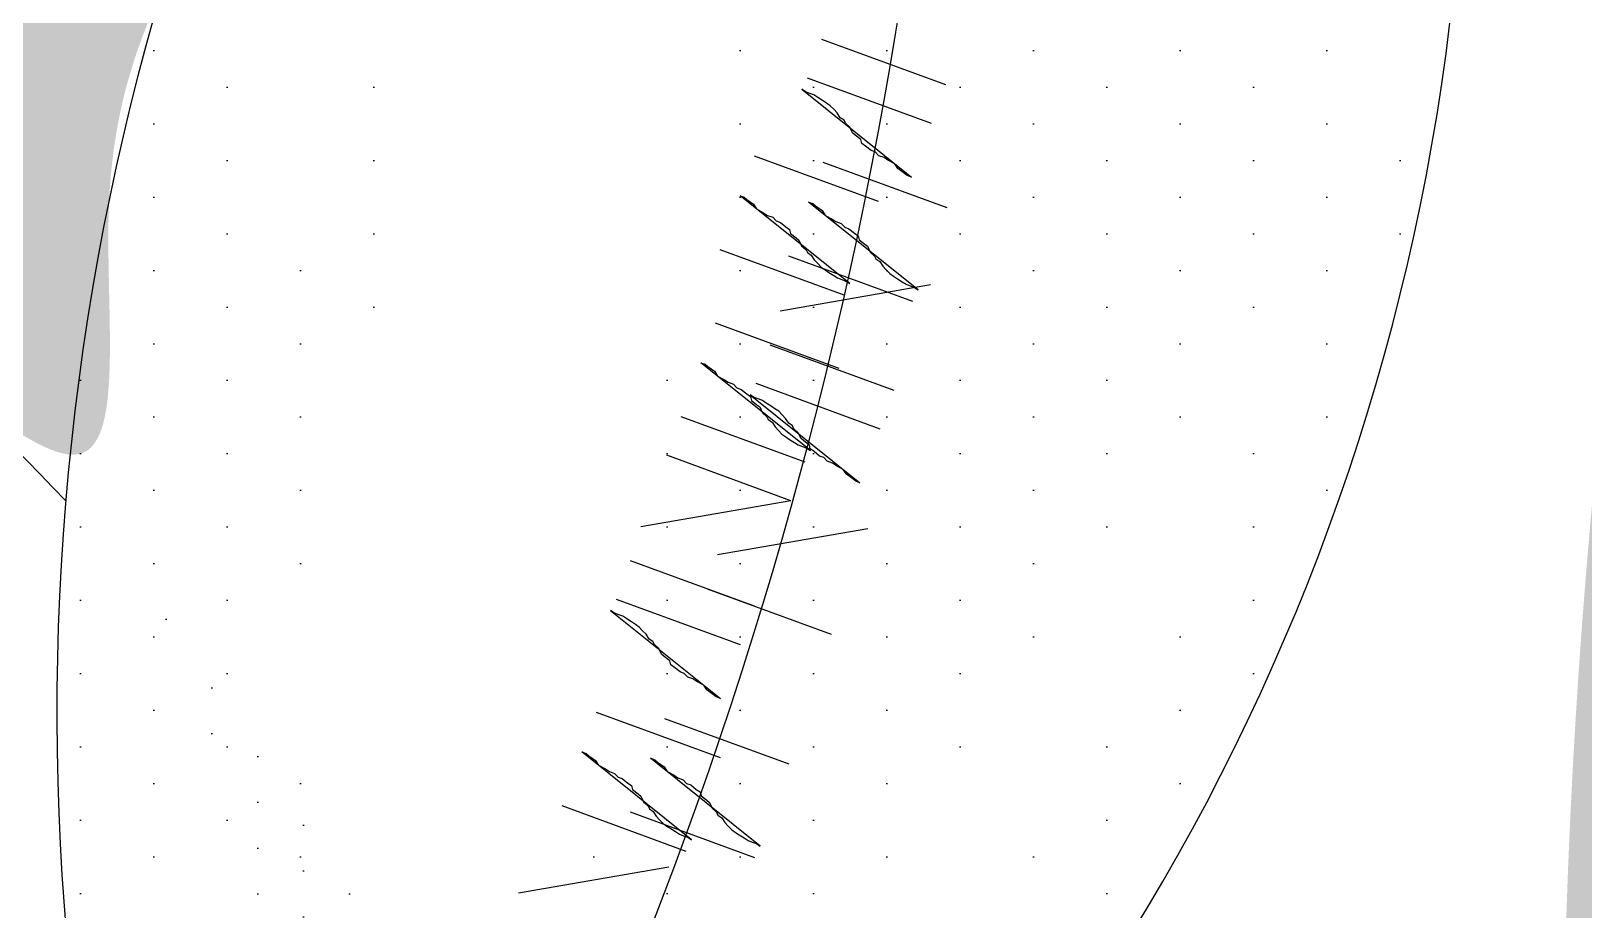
# Model space of a CAD drawing. Extents: x 3694 to 117786, y 20013 to 108631.
# Drawn here: x 83703.7 to 83940.5, y 30421.5 to 30555.5 of the extents above; entities that cross this region are included whole.
import ezdxf

# ---------------------------------------------------------------- set-up
doc = ezdxf.new("R2010")
doc.units = 0
doc.header["$LTSCALE"] = 1000
doc.header["$MEASUREMENT"] = 0
doc.layers.add('家具', color=253, linetype='Continuous')

msp = doc.modelspace()

# ---------------------------------------------------------------- hatches: boundary and pattern name
at = {"layer": '家具'}
h = msp.add_hatch(dxfattribs=at)
h.set_pattern_fill('DOTS', color=8, scale=335.28, angle=-90, style=0)
h.set_pattern_definition([(270, (111256.24, 11180.682), (20.955, -10.4775), [0, -20.955])])
edge = h.paths.add_edge_path()
edge.add_spline(control_points=[(84027.16, 30063.85), (84028.98, 30072.91), (84030.76, 30081.94), (84036.2, 30110.34), (84039.63, 30129.63), (84045.57, 30168.04), (84048.03, 30187.08), (84052.63, 30231.65), (84054.5, 30257.25), (84059.26, 30334.96), (84061.29, 30388.06), (84068.2, 30468.76), (84071.14, 30495.82), (84077.22, 30536.43), (84079.52, 30549.98), (84084.8, 30577.05), (84087.81, 30590.64), (84095.16, 30620.11), (84099.6, 30635.84), (84107.31, 30661.97), (84110.52, 30672.52), (84113.69, 30682.96)], knot_values=[0.007594, 0.007594, 0.007594, 0.007594, 1.009332, 1.009332, 3.166904, 3.166904, 5.324476, 5.324476, 8.146714, 8.146714, 13.786985, 13.786985, 16.607121, 16.607121, 18.017189, 18.017189, 19.427256, 19.427256, 21.1184, 21.1184, 22.28816, 22.28816, 22.28816, 22.28816], degree=3, periodic=0)
edge.add_ellipse((82197.12, 31244.76), major_axis=(1412.24, 1412.24), ratio=1, start_angle=-61.33744, end_angle=-48.55715)
edge.add_ellipse((82197.12, 30996.93), major_axis=(1412.24, -1412.24), ratio=1, start_angle=48.55715, end_angle=61.33744)
edge.add_spline(control_points=[(84113.69, 31558.74), (84110.52, 31569.18), (84107.31, 31579.73), (84099.6, 31605.86), (84095.16, 31621.58), (84087.81, 31651.06), (84084.8, 31664.64), (84079.52, 31691.71), (84077.22, 31705.26), (84071.14, 31745.88), (84068.2, 31772.93), (84063.11, 31832.35), (84061.27, 31864.62), (84059.55, 31896.49)], knot_values=[0.007594, 0.007594, 0.007594, 0.007594, 1.177354, 1.177354, 2.868498, 2.868498, 4.278566, 4.278566, 5.688634, 5.688634, 8.508769, 8.508769, 11.917873, 11.917873, 11.917873, 11.917873], degree=3, periodic=0)
edge.add_ellipse((84053.78, 31918.92), major_axis=(16.38, 16.38), ratio=1, start_angle=225.8035, end_angle=239.4175, ccw=False)
edge.add_ellipse((83918.21, 32282.88), major_axis=(290.11, 290.11), ratio=1, start_angle=234.5429, end_angle=244.3435, ccw=False)
edge.add_ellipse((84698.51, 31759.47), major_axis=(510.62, -510.62), ratio=1, start_angle=215.53018, end_angle=236.27845)
edge.add_ellipse((88465.5, 31287.67), major_axis=(3173.05, -3173.05), ratio=1, start_angle=220.77532, end_angle=231.64202)
edge.add_ellipse((85006.46, 30385.32), major_axis=(756.09, 756.09), ratio=1, start_angle=113.99303, end_angle=139.47779)
edge.add_ellipse((83926.8, 30275.82), major_axis=(20.78, -20.78), ratio=1, start_angle=29.3497, end_angle=107.314, ccw=False)
edge.add_ellipse((83668.52, 30519.22), major_axis=(269.53, -269.53), ratio=1, start_angle=326.0697, end_angle=363.7487, ccw=False)
edge.add_ellipse((83393.06, 30299.27), major_axis=(269.54, 269.54), ratio=1, start_angle=289.4364, end_angle=291.1525, ccw=False)
edge.add_ellipse((83677.76, 28632.01), major_axis=(1063.44, 1063.44), ratio=1, start_angle=35.30529, end_angle=42.74492, ccw=False)
edge.add_ellipse((83881.45, 29903.69), major_axis=(153.1, -153.1), ratio=1, start_angle=92.7042, end_angle=121.7648, ccw=False)
edge = h.paths.add_edge_path()
edge.add_ellipse((83967.44, 29947.42), major_axis=(59.62, 59.62), ratio=1, start_angle=248.1335, end_angle=277.7179)
edge.add_ellipse((83918.65, 29975.41), major_axis=(99.2, 99.2), ratio=1, start_angle=-79.3068, end_angle=-64.3192)
edge.add_ellipse((83793.85, 31486.22), major_axis=(1116.04, -1116.04), ratio=1, start_angle=303.32412, end_angle=324.37805, ccw=False)
edge.add_spline(control_points=[(83474.44, 29940.56), (83474.24, 29938.38), (83473.38, 29928.79), (83472.8, 29918.78), (83471.94, 29909.38)], knot_values=[0, 0, 0, 0, 0.241803, 1.05283, 1.05283, 1.05283, 1.05283], degree=3, periodic=0)
edge.add_ellipse((83434.03, 29912.68), major_axis=(26.91, 26.91), ratio=1, start_angle=238.7768, end_angle=310.2728, ccw=False)
edge.add_ellipse((83764.21, 33919.22), major_axis=(2868.19, -2868.19), ratio=1, start_angle=310.45931, end_angle=318.34045)
edge = h.paths.add_edge_path()
edge.add_ellipse((83967.44, 32294.28), major_axis=(59.62, -59.62), ratio=1, start_angle=82.2821, end_angle=111.8665)
edge.add_ellipse((83764.21, 28322.47), major_axis=(2868.19, 2868.19), ratio=1, start_angle=41.65955, end_angle=49.5441)
edge.add_ellipse((83433.85, 32328.98), major_axis=(26.91, -26.91), ratio=1, start_angle=49.9835, end_angle=121.3236, ccw=False)
edge.add_spline(control_points=[(83471.76, 32332.29), (83472.1, 32328.59), (83472.38, 32325.15), (83472.62, 32321.89)], knot_values=[0, 0, 0, 0, 0.318986, 0.318986, 0.318986, 0.318986], degree=3, periodic=0)
edge.add_ellipse((83902.11, 28776.02), major_axis=(2525.63, -2525.63), ratio=1, start_angle=132.87541, end_angle=141.90623, ccw=False)
edge = h.paths.add_edge_path()
edge.add_ellipse((83753.55, 31858.43), major_axis=(221.16, -221.16), ratio=1, start_angle=219.856, end_angle=290.932)
edge.add_ellipse((83844.27, 31598.98), major_axis=(155.45, -155.45), ratio=1, start_angle=231.8282, end_angle=294.8811)
edge.add_ellipse((83220.82, 31223.88), major_axis=(405.32, 405.32), ratio=1, start_angle=285.52623, end_angle=332.11357, ccw=False)
edge.add_ellipse((83930.83, 30642.74), major_axis=(258.82, 258.82), ratio=1, start_angle=80.1983, end_angle=130.5063)
edge.add_ellipse((83656.39, 30409.28), major_axis=(196.09, -196.09), ratio=1, start_angle=154.0385, end_angle=216.6924)
edge.add_ellipse((83742.32, 29953.05), major_axis=(433.68, 433.68), ratio=1, start_angle=80.98112, end_angle=109.87818)
edge.add_ellipse((98874.49, 31069.66), major_axis=(11109.23, 11109.23), ratio=1, start_angle=138.124167, end_angle=138.714391)
edge.add_spline(control_points=[(83196.67, 30051.87), (83203.7, 30051.43), (83210.85, 30051.33), (83218.35, 30051.61)], knot_values=[2.29351, 2.29351, 2.29351, 2.29351, 2.979733, 2.979733, 2.979733, 2.979733], degree=3, periodic=0)
edge.add_spline(control_points=[(83218.35, 30051.61), (83222.57, 30051.77), (83233.93, 30052.49), (83249.9, 30054.55), (83246.24, 30068.3), (83249.98, 30072.08), (83252.76, 30073.65)], knot_values=[2.979733, 2.979733, 2.979733, 2.979733, 3.365456, 3.990522, 4.278466, 4.605763, 4.605763, 4.605763, 4.605763], degree=3, periodic=0)
edge.add_spline(control_points=[(83252.76, 30073.65), (83255.54, 30075.24), (83259.12, 30076.38), (83262.7, 30077.53)], knot_values=[4.605763, 4.605763, 4.605763, 4.605763, 4.934211, 4.934211, 4.934211, 4.934211], degree=3, periodic=0)
edge.add_ellipse((83677.76, 28632.01), major_axis=(1063.44, 1063.44), ratio=1, start_angle=52.79563, end_angle=61.02051, ccw=False)
edge.add_ellipse((83606.44, 30391.82), major_axis=(212.58, 212.58), ratio=1, start_angle=165.6336, end_angle=198.8131, ccw=False)
edge.add_ellipse((83606.54, 30073.2), major_axis=(217.18, -217.18), ratio=1, start_angle=151.0252, end_angle=192.4103, ccw=False)
edge.add_ellipse((83958.57, 30199.82), major_axis=(331.09, -331.09), ratio=1, start_angle=177.8464, end_angle=203.8963, ccw=False)
edge.add_ellipse((83391.45, 30184.46), major_axis=(308.61, 308.61), ratio=1, start_angle=2.0534, end_angle=10.2604, ccw=False)
edge.add_spline(control_points=[(83688.81, 30503.94), (83697.76, 30496.89), (83720.2, 30479.21), (83710.43, 30542.46), (83733.44, 30577.51), (83760.67, 30637.11), (83728.07, 30702.74), (83747.31, 30784.51), (83763.25, 30871.34), (83822.93, 30907.48), (83831.55, 30963.02), (83864.41, 30951.2), (83865.9, 30968.36), (83866.58, 30977.3)], knot_values=[28.726228, 28.726228, 28.726228, 28.726228, 29.65137, 31.045535, 32.970907, 34.80046, 37.537981, 40.132447, 43.737998, 46.299248, 47.538816, 48.20545, 48.984057, 48.984057, 48.984057, 48.984057], degree=3, periodic=0)
edge.add_ellipse((77579.69, 31139.04), major_axis=(4446.97, 4446.97), ratio=1, start_angle=-46.473696, end_angle=-42.846266)
edge.add_spline(control_points=[(83864.22, 31375.39), (83862.81, 31389.27), (83859.64, 31413.78), (83816.07, 31444.79), (83795.34, 31513.37), (83759.89, 31577.02), (83771.15, 31648.5), (83734.39, 31671.16), (83702.03, 31758.01), (83701.46, 31736.77)], knot_values=[0, 0, 0, 0, 1.426784, 2.507846, 5.446644, 8.794162, 10.36551, 12.195062, 14.476347, 14.476347, 14.476347, 14.476347], degree=3, periodic=0)
edge.add_ellipse((84094.56, 31991.16), major_axis=(331.09, -331.09), ratio=1, start_angle=233.19, end_angle=257.9077, ccw=False)
edge.add_ellipse((83779.73, 32193.24), major_axis=(217.18, -217.18), ratio=1, start_angle=244.676, end_angle=286.061, ccw=False)
edge.add_ellipse((83708.43, 31882.7), major_axis=(212.58, 212.58), ratio=1, start_angle=85.1447, end_angle=91.4527, ccw=False)
edge.add_ellipse((83674.22, 33494.6), major_axis=(983.78, 983.78), ratio=1, start_angle=208.08803, end_angle=218.41184, ccw=False)
edge.add_spline(control_points=[(83269.5, 32163.5), (83263.99, 32165.3), (83258.48, 32167.11), (83255.89, 32170.49)], knot_values=[4.42753, 4.42753, 4.42753, 4.42753, 4.934211, 4.934211, 4.934211, 4.934211], degree=3, periodic=0)
edge.add_ellipse((83748.32, 32290.22), major_axis=(358.34, -358.34), ratio=1, start_angle=238.6648, end_angle=277.8164)
h = msp.add_hatch(dxfattribs=at)
h.set_pattern_fill('DOTS', color=8, scale=178.816, angle=-90, style=0)
h.set_pattern_definition([(90, (99827.037, 40884.778), (11.176, 5.588), [0, -11.176])])
edge = h.paths.add_edge_path(flags=17)
edge.add_ellipse((83919.17, 30580.72), major_axis=(23.26, -23.26), ratio=1, start_angle=197.4294, end_angle=247.2256)
edge.add_ellipse((83812.21, 30531.91), major_axis=(59.9, 59.9), ratio=1, start_angle=-19.5752, end_angle=24.1656)
edge.add_ellipse((83854.28, 30566.04), major_axis=(32.95, 32.95), ratio=1, start_angle=-5.0784, end_angle=59.8411, ccw=False)
edge = h.paths.add_edge_path(flags=17)
edge.add_ellipse((83163.76, 30665.54), major_axis=(481.37, -481.37), ratio=1, start_angle=400.41227, end_angle=401.14693, ccw=False)
edge.add_ellipse((83788.66, 30599.71), major_axis=(38.8, -38.8), ratio=1, start_angle=56.9663, end_angle=128.4606)
edge.add_ellipse((83796.78, 30675.54), major_axis=(15.13, -15.13), ratio=1, start_angle=310.0022, end_angle=447.0102)
edge.add_ellipse((83752.22, 30622.11), major_axis=(64.2, -64.2), ratio=1, start_angle=43.5349, end_angle=93.2565, ccw=False)
edge = h.paths.add_edge_path()
edge.add_ellipse((83580.18, 30597.61), major_axis=(242.04, 242.04), ratio=1, start_angle=258.5394, end_angle=308.1498, ccw=False)
edge.add_spline(control_points=[(83769.3, 30312.31), (83761.36, 30305.73), (83751.26, 30297.35), (83742.67, 30302.98), (83740.94, 30304.57)], knot_values=[0, 0, 0, 0, 1.422385, 1.810205, 1.810205, 1.810205, 1.810205], degree=3, periodic=0)
edge.add_ellipse((83163.76, 30665.54), major_axis=(481.37, -481.37), ratio=1, start_angle=12.97851, end_angle=17.57137)
edge.add_ellipse((83606.79, 30611.59), major_axis=(216.1, -216.1), ratio=1, start_angle=346.8345, end_angle=397.9332)
edge.add_ellipse((83452.83, 30676.44), major_axis=(331.35, -331.35), ratio=1, start_angle=32.371, end_angle=75.2566)
edge.add_ellipse((82863.18, 30817.28), major_axis=(706.38, 706.38), ratio=1, start_angle=-39.52687, end_angle=-36.92238)
edge.add_spline(control_points=[(83852.23, 30957.64), (83855.95, 30957.81), (83867.23, 30955.65), (83870.12, 30943.96), (83872.07, 30936.06)], knot_values=[0, 0, 0, 0, 0.581976, 1.791185, 1.791185, 1.791185, 1.791185], degree=3, periodic=0)
edge.add_ellipse((83422.23, 30686.51), major_axis=(363.75, -363.75), ratio=1, start_angle=390.3936, end_angle=434.0198, ccw=False)
edge = h.paths.add_edge_path()
edge.add_spline(control_points=[(83828.28, 30937.99), (83832.16, 30944.99), (83837.55, 30954.73), (83849.05, 30957.5), (83852.23, 30957.64)], knot_values=[1.791185, 1.791185, 1.791185, 1.791185, 3.069002, 3.567392, 3.567392, 3.567392, 3.567392], degree=3, periodic=0)
edge.add_ellipse((82863.18, 30817.28), major_axis=(706.38, 706.38), ratio=1, start_angle=320.47313, end_angle=323.07762, ccw=False)
edge.add_ellipse((84163.13, 30658.3), major_axis=(281.07, 281.07), ratio=1, start_angle=95.2336, end_angle=138.9318)
edge.add_ellipse((84169.13, 30493.55), major_axis=(300.8, -300.8), ratio=1, start_angle=206.1422, end_angle=244.4433)
edge.add_ellipse((83163.76, 30665.54), major_axis=(481.37, -481.37), ratio=1, start_angle=372.97851, end_angle=377.57137, ccw=False)
edge.add_spline(control_points=[(83740.94, 30304.57), (83738.33, 30306.98), (83731.2, 30317), (83728.08, 30326.83), (83725.98, 30333.42)], knot_values=[1.810205, 1.810205, 1.810205, 1.810205, 2.398758, 3.598447, 3.598447, 3.598447, 3.598447], degree=3, periodic=0)
edge.add_ellipse((84096.28, 30451.43), major_axis=(274.82, 274.82), ratio=1, start_angle=107.8515, end_angle=152.6753, ccw=False)
edge.add_ellipse((84040.73, 30720.11), major_axis=(215.18, 215.18), ratio=1, start_angle=89.2777, end_angle=152.4675, ccw=False)
h = msp.add_hatch(dxfattribs=at)
h.set_pattern_fill('DOTS', color=8, scale=111.76, angle=-90, style=0)
h.set_pattern_definition([(270, (60499.1715, 120994.9705), (6.985, -3.4925), [0, -6.985])])
edge = h.paths.add_edge_path()
edge.add_ellipse((83721.48, 29954.89), major_axis=(290.11, 290.11), ratio=1, start_angle=35.1865, end_angle=43.9655)
edge.add_ellipse((83597.68, 30408.22), major_axis=(97.66, -97.66), ratio=1, start_angle=26.8031, end_angle=71.9802)
edge.add_ellipse((83391.45, 30184.46), major_axis=(308.61, 308.61), ratio=1, start_angle=338.5949, end_angle=356.0154, ccw=False)

# ---------------------------------------------------------------- linework, layer by layer
at = {"layer": '家具', "color": 8, "linetype": 'Continuous'}
for p, q in [((83824.2, 30554.3, 0), (83843.1, 30547.38, 0)), ((83824.2, 30554.3, 0), (83843.1, 30547.38, 0)), ((83824.2, 30554.3, 0), (83843.1, 30547.38, 0)), ((83824.2, 30554.3, 0), (83843.1, 30547.38, 0)), ((83822.04, 30548.43, 0), (83840.95, 30541.5, 0)), ((83822.04, 30548.43, 0), (83840.95, 30541.5, 0)), ((83822.04, 30548.43, 0), (83840.95, 30541.5, 0)), ((83822.04, 30548.43, 0), (83840.95, 30541.5, 0)), ((83832.9, 30529.54, 0), (83814, 30536.47, 0)), ((83832.9, 30529.54, 0), (83814, 30536.47, 0)), ((83832.9, 30529.54, 0), (83814, 30536.47, 0)), ((83832.9, 30529.54, 0), (83814, 30536.47, 0)), ((83843.36, 30528.57, 0), (83824.45, 30535.5, 0)), ((83843.36, 30528.57, 0), (83824.45, 30535.5, 0)), ((83843.36, 30528.57, 0), (83824.45, 30535.5, 0)), ((83843.36, 30528.57, 0), (83824.45, 30535.5, 0)), ((83827.68, 30515.27, 0), (83808.77, 30522.19, 0)), ((83827.68, 30515.27, 0), (83808.77, 30522.19, 0)), ((83827.68, 30515.27, 0), (83808.77, 30522.19, 0)), ((83827.68, 30515.27, 0), (83808.77, 30522.19, 0)), ((83838.13, 30514.3, 0), (83819.23, 30521.23, 0)), ((83838.13, 30514.3, 0), (83819.23, 30521.23, 0)), ((83838.13, 30514.3, 0), (83819.23, 30521.23, 0)), ((83838.13, 30514.3, 0), (83819.23, 30521.23, 0)), ((83840.82, 30516.83, 0), (83817.92, 30512.84, 0)), ((83840.82, 30516.83, 0), (83817.92, 30512.84, 0)), ((83840.82, 30516.83, 0), (83817.92, 30512.84, 0)), ((83826.93, 30504.07, 0), (83808.03, 30511, 0)), ((83826.93, 30504.07, 0), (83808.03, 30511, 0)), ((83826.93, 30504.07, 0), (83808.03, 30511, 0)), ((83826.93, 30504.07, 0), (83808.03, 30511, 0)), ((83816.34, 30507.71, 0), (83835.25, 30500.78, 0)), ((83816.34, 30507.71, 0), (83835.25, 30500.78, 0)), ((83816.34, 30507.71, 0), (83835.25, 30500.78, 0)), ((83816.34, 30507.71, 0), (83835.25, 30500.78, 0)), ((83814.19, 30501.83, 0), (83833.09, 30494.91, 0)), ((83814.19, 30501.83, 0), (83833.09, 30494.91, 0)), ((83814.19, 30501.83, 0), (83833.09, 30494.91, 0)), ((83814.19, 30501.83, 0), (83833.09, 30494.91, 0)), ((83821.7, 30489.8, 0), (83802.8, 30496.73, 0)), ((83821.7, 30489.8, 0), (83802.8, 30496.73, 0)), ((83821.7, 30489.8, 0), (83802.8, 30496.73, 0)), ((83821.7, 30489.8, 0), (83802.8, 30496.73, 0)), ((83819.55, 30483.92, 0), (83800.65, 30490.85, 0)), ((83819.55, 30483.92, 0), (83800.65, 30490.85, 0)), ((83819.55, 30483.92, 0), (83800.65, 30490.85, 0)), ((83819.55, 30483.92, 0), (83800.65, 30490.85, 0)), ((83819.55, 30483.92, 0), (83796.65, 30479.94, 0)), ((83819.55, 30483.92, 0), (83796.65, 30479.94, 0)), ((83819.55, 30483.92, 0), (83796.65, 30479.94, 0)), ((83831.26, 30479.63, 0), (83808.36, 30475.65, 0)), ((83831.26, 30479.63, 0), (83808.36, 30475.65, 0)), ((83831.26, 30479.63, 0), (83808.36, 30475.65, 0)), ((83795.07, 30474.8, 0), (83813.97, 30467.88, 0)), ((83795.07, 30474.8, 0), (83813.97, 30467.88, 0)), ((83795.07, 30474.8, 0), (83813.97, 30467.88, 0)), ((83795.07, 30474.8, 0), (83813.97, 30467.88, 0)), ((83806.78, 30470.51, 0), (83825.68, 30463.59, 0)), ((83806.78, 30470.51, 0), (83825.68, 30463.59, 0)), ((83806.78, 30470.51, 0), (83825.68, 30463.59, 0)), ((83806.78, 30470.51, 0), (83825.68, 30463.59, 0)), ((83792.92, 30468.92, 0), (83811.82, 30462, 0)), ((83792.92, 30468.92, 0), (83811.82, 30462, 0)), ((83792.92, 30468.92, 0), (83811.82, 30462, 0)), ((83792.92, 30468.92, 0), (83811.82, 30462, 0)), ((83808.8, 30444.73, 0), (83789.9, 30451.65, 0)), ((83808.8, 30444.73, 0), (83789.9, 30451.65, 0)), ((83808.8, 30444.73, 0), (83789.9, 30451.65, 0)), ((83808.8, 30444.73, 0), (83789.9, 30451.65, 0)), ((83819.26, 30443.76, 0), (83800.35, 30450.68, 0)), ((83819.26, 30443.76, 0), (83800.35, 30450.68, 0)), ((83819.26, 30443.76, 0), (83800.35, 30450.68, 0)), ((83819.26, 30443.76, 0), (83800.35, 30450.68, 0)), ((83803.58, 30430.45, 0), (83784.67, 30437.38, 0)), ((83803.58, 30430.45, 0), (83784.67, 30437.38, 0)), ((83803.58, 30430.45, 0), (83784.67, 30437.38, 0)), ((83803.58, 30430.45, 0), (83784.67, 30437.38, 0)), ((83814.03, 30429.49, 0), (83795.12, 30436.41, 0)), ((83814.03, 30429.49, 0), (83795.12, 30436.41, 0)), ((83814.03, 30429.49, 0), (83795.12, 30436.41, 0)), ((83814.03, 30429.49, 0), (83795.12, 30436.41, 0)), ((83778.02, 30424.11, 0), (83800.92, 30428.09, 0)), ((83778.02, 30424.11, 0), (83800.92, 30428.09, 0)), ((83778.02, 30424.11, 0), (83800.92, 30428.09, 0)), ((83778.02, 30424.11, 0), (83800.92, 30428.09, 0))]:
    msp.add_line(p, q, dxfattribs=at)
for points in [[(83837.93, 30533.26), (83837.29, 30533.5), (83836.87, 30533.84), (83835.86, 30534.57), (83835.4, 30535.28), (83834.33, 30535.85), (83833.75, 30536.25), (83832.95, 30536.54), (83832.42, 30537.1), (83831.78, 30537.33), (83830.94, 30538.01), (83830.36, 30538.4), (83830.21, 30539), (83829.37, 30539.67), (83828.94, 30540.01), (83828.54, 30540.89), (83827.85, 30541.5), (83827.65, 30541.94), (83827.07, 30542.33), (83826.6, 30543.05), (83826.08, 30543.61), (83825.55, 30544.16), (83824.97, 30544.56), (83824.39, 30544.95), (83823.65, 30545.41), (83823.06, 30545.8), (83822.42, 30546.04), (83821.78, 30546.27), (83821.2, 30546.67)], [(83837.93, 30533.26), (83837.29, 30533.5), (83836.87, 30533.84), (83835.86, 30534.57), (83835.4, 30535.28), (83834.33, 30535.85), (83833.75, 30536.25), (83832.95, 30536.54), (83832.42, 30537.1), (83831.78, 30537.33), (83830.94, 30538.01), (83830.36, 30538.4), (83830.21, 30539), (83829.37, 30539.67), (83828.94, 30540.01), (83828.54, 30540.89), (83827.85, 30541.5), (83827.65, 30541.94), (83827.07, 30542.33), (83826.6, 30543.05), (83826.08, 30543.61), (83825.55, 30544.16), (83824.97, 30544.56), (83824.39, 30544.95), (83823.65, 30545.41), (83823.06, 30545.8), (83822.42, 30546.04), (83821.78, 30546.27), (83821.2, 30546.67)], [(83837.93, 30533.26), (83837.29, 30533.5), (83836.87, 30533.84), (83835.86, 30534.57), (83835.4, 30535.28), (83834.33, 30535.85), (83833.75, 30536.25), (83832.95, 30536.54), (83832.42, 30537.1), (83831.78, 30537.33), (83830.94, 30538.01), (83830.36, 30538.4), (83830.21, 30539), (83829.37, 30539.67), (83828.94, 30540.01), (83828.54, 30540.89), (83827.85, 30541.5), (83827.65, 30541.94), (83827.07, 30542.33), (83826.6, 30543.05), (83826.08, 30543.61), (83825.55, 30544.16), (83824.97, 30544.56), (83824.39, 30544.95), (83823.65, 30545.41), (83823.06, 30545.8), (83822.42, 30546.04), (83821.78, 30546.27), (83821.2, 30546.67)], [(83837.93, 30533.26), (83837.29, 30533.5), (83836.87, 30533.84), (83835.86, 30534.57), (83835.4, 30535.28), (83834.33, 30535.85), (83833.75, 30536.25), (83832.95, 30536.54), (83832.42, 30537.1), (83831.78, 30537.33), (83830.94, 30538.01), (83830.36, 30538.4), (83830.21, 30539), (83829.37, 30539.67), (83828.94, 30540.01), (83828.54, 30540.89), (83827.85, 30541.5), (83827.65, 30541.94), (83827.07, 30542.33), (83826.6, 30543.05), (83826.08, 30543.61), (83825.55, 30544.16), (83824.97, 30544.56), (83824.39, 30544.95), (83823.65, 30545.41), (83823.06, 30545.8), (83822.42, 30546.04), (83821.78, 30546.27), (83821.2, 30546.67)], [(83811.79, 30530.43), (83812.43, 30530.2), (83812.85, 30529.86), (83813.86, 30529.13), (83814.32, 30528.41), (83815.39, 30527.84), (83815.97, 30527.44), (83816.77, 30527.15), (83817.3, 30526.6), (83817.94, 30526.36), (83818.78, 30525.69), (83819.36, 30525.29), (83819.51, 30524.69), (83820.35, 30524.02), (83820.78, 30523.68), (83821.18, 30522.81), (83821.87, 30522.19), (83822.07, 30521.76), (83822.65, 30521.36), (83823.12, 30520.64), (83823.64, 30520.09), (83824.16, 30519.53), (83824.75, 30519.14), (83825.33, 30518.74), (83826.07, 30518.29), (83826.66, 30517.89), (83827.3, 30517.66), (83827.94, 30517.42), (83828.52, 30517.03)], [(83811.79, 30530.43), (83812.43, 30530.2), (83812.85, 30529.86), (83813.86, 30529.13), (83814.32, 30528.41), (83815.39, 30527.84), (83815.97, 30527.44), (83816.77, 30527.15), (83817.3, 30526.6), (83817.94, 30526.36), (83818.78, 30525.69), (83819.36, 30525.29), (83819.51, 30524.69), (83820.35, 30524.02), (83820.78, 30523.68), (83821.18, 30522.81), (83821.87, 30522.19), (83822.07, 30521.76), (83822.65, 30521.36), (83823.12, 30520.64), (83823.64, 30520.09), (83824.16, 30519.53), (83824.75, 30519.14), (83825.33, 30518.74), (83826.07, 30518.29), (83826.66, 30517.89), (83827.3, 30517.66), (83827.94, 30517.42), (83828.52, 30517.03)], [(83811.79, 30530.43), (83812.43, 30530.2), (83812.85, 30529.86), (83813.86, 30529.13), (83814.32, 30528.41), (83815.39, 30527.84), (83815.97, 30527.44), (83816.77, 30527.15), (83817.3, 30526.6), (83817.94, 30526.36), (83818.78, 30525.69), (83819.36, 30525.29), (83819.51, 30524.69), (83820.35, 30524.02), (83820.78, 30523.68), (83821.18, 30522.81), (83821.87, 30522.19), (83822.07, 30521.76), (83822.65, 30521.36), (83823.12, 30520.64), (83823.64, 30520.09), (83824.16, 30519.53), (83824.75, 30519.14), (83825.33, 30518.74), (83826.07, 30518.29), (83826.66, 30517.89), (83827.3, 30517.66), (83827.94, 30517.42), (83828.52, 30517.03)], [(83811.79, 30530.43), (83812.43, 30530.2), (83812.85, 30529.86), (83813.86, 30529.13), (83814.32, 30528.41), (83815.39, 30527.84), (83815.97, 30527.44), (83816.77, 30527.15), (83817.3, 30526.6), (83817.94, 30526.36), (83818.78, 30525.69), (83819.36, 30525.29), (83819.51, 30524.69), (83820.35, 30524.02), (83820.78, 30523.68), (83821.18, 30522.81), (83821.87, 30522.19), (83822.07, 30521.76), (83822.65, 30521.36), (83823.12, 30520.64), (83823.64, 30520.09), (83824.16, 30519.53), (83824.75, 30519.14), (83825.33, 30518.74), (83826.07, 30518.29), (83826.66, 30517.89), (83827.3, 30517.66), (83827.94, 30517.42), (83828.52, 30517.03)], [(83822.24, 30529.46), (83822.88, 30529.23), (83823.31, 30528.89), (83824.31, 30528.16), (83824.78, 30527.44), (83825.84, 30526.87), (83826.42, 30526.48), (83827.22, 30526.18), (83827.75, 30525.63), (83828.39, 30525.39), (83829.23, 30524.72), (83829.82, 30524.33), (83829.96, 30523.73), (83830.81, 30523.05), (83831.23, 30522.72), (83831.63, 30521.84), (83832.32, 30521.23), (83832.52, 30520.79), (83833.1, 30520.39), (83833.57, 30519.68), (83834.09, 30519.12), (83834.62, 30518.57), (83835.2, 30518.17), (83835.78, 30517.77), (83836.53, 30517.32), (83837.11, 30516.93), (83837.75, 30516.69), (83838.39, 30516.46), (83838.97, 30516.06)], [(83822.24, 30529.46), (83822.88, 30529.23), (83823.31, 30528.89), (83824.31, 30528.16), (83824.78, 30527.44), (83825.84, 30526.87), (83826.42, 30526.48), (83827.22, 30526.18), (83827.75, 30525.63), (83828.39, 30525.39), (83829.23, 30524.72), (83829.82, 30524.33), (83829.96, 30523.73), (83830.81, 30523.05), (83831.23, 30522.72), (83831.63, 30521.84), (83832.32, 30521.23), (83832.52, 30520.79), (83833.1, 30520.39), (83833.57, 30519.68), (83834.09, 30519.12), (83834.62, 30518.57), (83835.2, 30518.17), (83835.78, 30517.77), (83836.53, 30517.32), (83837.11, 30516.93), (83837.75, 30516.69), (83838.39, 30516.46), (83838.97, 30516.06)], [(83822.24, 30529.46), (83822.88, 30529.23), (83823.31, 30528.89), (83824.31, 30528.16), (83824.78, 30527.44), (83825.84, 30526.87), (83826.42, 30526.48), (83827.22, 30526.18), (83827.75, 30525.63), (83828.39, 30525.39), (83829.23, 30524.72), (83829.82, 30524.33), (83829.96, 30523.73), (83830.81, 30523.05), (83831.23, 30522.72), (83831.63, 30521.84), (83832.32, 30521.23), (83832.52, 30520.79), (83833.1, 30520.39), (83833.57, 30519.68), (83834.09, 30519.12), (83834.62, 30518.57), (83835.2, 30518.17), (83835.78, 30517.77), (83836.53, 30517.32), (83837.11, 30516.93), (83837.75, 30516.69), (83838.39, 30516.46), (83838.97, 30516.06)], [(83822.24, 30529.46), (83822.88, 30529.23), (83823.31, 30528.89), (83824.31, 30528.16), (83824.78, 30527.44), (83825.84, 30526.87), (83826.42, 30526.48), (83827.22, 30526.18), (83827.75, 30525.63), (83828.39, 30525.39), (83829.23, 30524.72), (83829.82, 30524.33), (83829.96, 30523.73), (83830.81, 30523.05), (83831.23, 30522.72), (83831.63, 30521.84), (83832.32, 30521.23), (83832.52, 30520.79), (83833.1, 30520.39), (83833.57, 30519.68), (83834.09, 30519.12), (83834.62, 30518.57), (83835.2, 30518.17), (83835.78, 30517.77), (83836.53, 30517.32), (83837.11, 30516.93), (83837.75, 30516.69), (83838.39, 30516.46), (83838.97, 30516.06)], [(83805.82, 30504.96), (83806.46, 30504.73), (83806.88, 30504.39), (83807.88, 30503.66), (83808.35, 30502.94), (83809.41, 30502.37), (83810, 30501.98), (83810.8, 30501.68), (83811.32, 30501.13), (83811.96, 30500.89), (83812.81, 30500.22), (83813.39, 30499.82), (83813.54, 30499.23), (83814.38, 30498.55), (83814.8, 30498.22), (83815.21, 30497.34), (83815.89, 30496.73), (83816.1, 30496.29), (83816.68, 30495.89), (83817.14, 30495.18), (83817.67, 30494.62), (83818.19, 30494.06), (83818.77, 30493.67), (83819.36, 30493.27), (83820.1, 30492.82), (83820.68, 30492.42), (83821.32, 30492.19), (83821.96, 30491.95), (83822.55, 30491.56)], [(83805.82, 30504.96), (83806.46, 30504.73), (83806.88, 30504.39), (83807.88, 30503.66), (83808.35, 30502.94), (83809.41, 30502.37), (83810, 30501.98), (83810.8, 30501.68), (83811.32, 30501.13), (83811.96, 30500.89), (83812.81, 30500.22), (83813.39, 30499.82), (83813.54, 30499.23), (83814.38, 30498.55), (83814.8, 30498.22), (83815.21, 30497.34), (83815.89, 30496.73), (83816.1, 30496.29), (83816.68, 30495.89), (83817.14, 30495.18), (83817.67, 30494.62), (83818.19, 30494.06), (83818.77, 30493.67), (83819.36, 30493.27), (83820.1, 30492.82), (83820.68, 30492.42), (83821.32, 30492.19), (83821.96, 30491.95), (83822.55, 30491.56)], [(83805.82, 30504.96), (83806.46, 30504.73), (83806.88, 30504.39), (83807.88, 30503.66), (83808.35, 30502.94), (83809.41, 30502.37), (83810, 30501.98), (83810.8, 30501.68), (83811.32, 30501.13), (83811.96, 30500.89), (83812.81, 30500.22), (83813.39, 30499.82), (83813.54, 30499.23), (83814.38, 30498.55), (83814.8, 30498.22), (83815.21, 30497.34), (83815.89, 30496.73), (83816.1, 30496.29), (83816.68, 30495.89), (83817.14, 30495.18), (83817.67, 30494.62), (83818.19, 30494.06), (83818.77, 30493.67), (83819.36, 30493.27), (83820.1, 30492.82), (83820.68, 30492.42), (83821.32, 30492.19), (83821.96, 30491.95), (83822.55, 30491.56)], [(83805.82, 30504.96), (83806.46, 30504.73), (83806.88, 30504.39), (83807.88, 30503.66), (83808.35, 30502.94), (83809.41, 30502.37), (83810, 30501.98), (83810.8, 30501.68), (83811.32, 30501.13), (83811.96, 30500.89), (83812.81, 30500.22), (83813.39, 30499.82), (83813.54, 30499.23), (83814.38, 30498.55), (83814.8, 30498.22), (83815.21, 30497.34), (83815.89, 30496.73), (83816.1, 30496.29), (83816.68, 30495.89), (83817.14, 30495.18), (83817.67, 30494.62), (83818.19, 30494.06), (83818.77, 30493.67), (83819.36, 30493.27), (83820.1, 30492.82), (83820.68, 30492.42), (83821.32, 30492.19), (83821.96, 30491.95), (83822.55, 30491.56)], [(83830.08, 30486.67), (83829.43, 30486.91), (83829.01, 30487.24), (83828.01, 30487.97), (83827.54, 30488.69), (83826.48, 30489.26), (83825.9, 30489.66), (83825.1, 30489.95), (83824.57, 30490.51), (83823.93, 30490.74), (83823.08, 30491.41), (83822.5, 30491.81), (83822.36, 30492.41), (83821.51, 30493.08), (83821.09, 30493.42), (83820.68, 30494.29), (83820, 30494.91), (83819.8, 30495.35), (83819.21, 30495.74), (83818.75, 30496.46), (83818.23, 30497.01), (83817.7, 30497.57), (83817.12, 30497.96), (83816.54, 30498.36), (83815.79, 30498.81), (83815.21, 30499.21), (83814.57, 30499.44), (83813.93, 30499.68), (83813.35, 30500.07)], [(83830.08, 30486.67), (83829.43, 30486.91), (83829.01, 30487.24), (83828.01, 30487.97), (83827.54, 30488.69), (83826.48, 30489.26), (83825.9, 30489.66), (83825.1, 30489.95), (83824.57, 30490.51), (83823.93, 30490.74), (83823.08, 30491.41), (83822.5, 30491.81), (83822.36, 30492.41), (83821.51, 30493.08), (83821.09, 30493.42), (83820.68, 30494.29), (83820, 30494.91), (83819.8, 30495.35), (83819.21, 30495.74), (83818.75, 30496.46), (83818.23, 30497.01), (83817.7, 30497.57), (83817.12, 30497.96), (83816.54, 30498.36), (83815.79, 30498.81), (83815.21, 30499.21), (83814.57, 30499.44), (83813.93, 30499.68), (83813.35, 30500.07)], [(83830.08, 30486.67), (83829.43, 30486.91), (83829.01, 30487.24), (83828.01, 30487.97), (83827.54, 30488.69), (83826.48, 30489.26), (83825.9, 30489.66), (83825.1, 30489.95), (83824.57, 30490.51), (83823.93, 30490.74), (83823.08, 30491.41), (83822.5, 30491.81), (83822.36, 30492.41), (83821.51, 30493.08), (83821.09, 30493.42), (83820.68, 30494.29), (83820, 30494.91), (83819.8, 30495.35), (83819.21, 30495.74), (83818.75, 30496.46), (83818.23, 30497.01), (83817.7, 30497.57), (83817.12, 30497.96), (83816.54, 30498.36), (83815.79, 30498.81), (83815.21, 30499.21), (83814.57, 30499.44), (83813.93, 30499.68), (83813.35, 30500.07)], [(83830.08, 30486.67), (83829.43, 30486.91), (83829.01, 30487.24), (83828.01, 30487.97), (83827.54, 30488.69), (83826.48, 30489.26), (83825.9, 30489.66), (83825.1, 30489.95), (83824.57, 30490.51), (83823.93, 30490.74), (83823.08, 30491.41), (83822.5, 30491.81), (83822.36, 30492.41), (83821.51, 30493.08), (83821.09, 30493.42), (83820.68, 30494.29), (83820, 30494.91), (83819.8, 30495.35), (83819.21, 30495.74), (83818.75, 30496.46), (83818.23, 30497.01), (83817.7, 30497.57), (83817.12, 30497.96), (83816.54, 30498.36), (83815.79, 30498.81), (83815.21, 30499.21), (83814.57, 30499.44), (83813.93, 30499.68), (83813.35, 30500.07)], [(83808.8, 30453.76), (83808.16, 30454), (83807.74, 30454.33), (83806.73, 30455.07), (83806.27, 30455.78), (83805.2, 30456.35), (83804.62, 30456.75), (83803.82, 30457.04), (83803.3, 30457.6), (83802.65, 30457.83), (83801.81, 30458.51), (83801.23, 30458.9), (83801.08, 30459.5), (83800.24, 30460.17), (83799.82, 30460.51), (83799.41, 30461.39), (83798.73, 30462), (83798.52, 30462.44), (83797.94, 30462.83), (83797.47, 30463.55), (83796.95, 30464.1), (83796.43, 30464.66), (83795.84, 30465.06), (83795.26, 30465.45), (83794.52, 30465.9), (83793.94, 30466.3), (83793.3, 30466.54), (83792.65, 30466.77), (83792.07, 30467.17)], [(83808.8, 30453.76), (83808.16, 30454), (83807.74, 30454.33), (83806.73, 30455.07), (83806.27, 30455.78), (83805.2, 30456.35), (83804.62, 30456.75), (83803.82, 30457.04), (83803.3, 30457.6), (83802.65, 30457.83), (83801.81, 30458.51), (83801.23, 30458.9), (83801.08, 30459.5), (83800.24, 30460.17), (83799.82, 30460.51), (83799.41, 30461.39), (83798.73, 30462), (83798.52, 30462.44), (83797.94, 30462.83), (83797.47, 30463.55), (83796.95, 30464.1), (83796.43, 30464.66), (83795.84, 30465.06), (83795.26, 30465.45), (83794.52, 30465.9), (83793.94, 30466.3), (83793.3, 30466.54), (83792.65, 30466.77), (83792.07, 30467.17)], [(83808.8, 30453.76), (83808.16, 30454), (83807.74, 30454.33), (83806.73, 30455.07), (83806.27, 30455.78), (83805.2, 30456.35), (83804.62, 30456.75), (83803.82, 30457.04), (83803.3, 30457.6), (83802.65, 30457.83), (83801.81, 30458.51), (83801.23, 30458.9), (83801.08, 30459.5), (83800.24, 30460.17), (83799.82, 30460.51), (83799.41, 30461.39), (83798.73, 30462), (83798.52, 30462.44), (83797.94, 30462.83), (83797.47, 30463.55), (83796.95, 30464.1), (83796.43, 30464.66), (83795.84, 30465.06), (83795.26, 30465.45), (83794.52, 30465.9), (83793.94, 30466.3), (83793.3, 30466.54), (83792.65, 30466.77), (83792.07, 30467.17)], [(83808.8, 30453.76), (83808.16, 30454), (83807.74, 30454.33), (83806.73, 30455.07), (83806.27, 30455.78), (83805.2, 30456.35), (83804.62, 30456.75), (83803.82, 30457.04), (83803.3, 30457.6), (83802.65, 30457.83), (83801.81, 30458.51), (83801.23, 30458.9), (83801.08, 30459.5), (83800.24, 30460.17), (83799.82, 30460.51), (83799.41, 30461.39), (83798.73, 30462), (83798.52, 30462.44), (83797.94, 30462.83), (83797.47, 30463.55), (83796.95, 30464.1), (83796.43, 30464.66), (83795.84, 30465.06), (83795.26, 30465.45), (83794.52, 30465.9), (83793.94, 30466.3), (83793.3, 30466.54), (83792.65, 30466.77), (83792.07, 30467.17)], [(83787.69, 30445.62), (83788.33, 30445.38), (83788.75, 30445.04), (83789.76, 30444.31), (83790.22, 30443.6), (83791.29, 30443.02), (83791.87, 30442.63), (83792.67, 30442.34), (83793.2, 30441.78), (83793.84, 30441.55), (83794.68, 30440.87), (83795.26, 30440.48), (83795.41, 30439.88), (83796.25, 30439.21), (83796.67, 30438.87), (83797.08, 30437.99), (83797.77, 30437.38), (83797.97, 30436.94), (83798.55, 30436.55), (83799.02, 30435.83), (83799.54, 30435.27), (83800.06, 30434.72), (83800.65, 30434.32), (83801.23, 30433.93), (83801.97, 30433.47), (83802.56, 30433.08), (83803.2, 30432.84), (83803.84, 30432.61), (83804.42, 30432.21)], [(83787.69, 30445.62), (83788.33, 30445.38), (83788.75, 30445.04), (83789.76, 30444.31), (83790.22, 30443.6), (83791.29, 30443.02), (83791.87, 30442.63), (83792.67, 30442.34), (83793.2, 30441.78), (83793.84, 30441.55), (83794.68, 30440.87), (83795.26, 30440.48), (83795.41, 30439.88), (83796.25, 30439.21), (83796.67, 30438.87), (83797.08, 30437.99), (83797.77, 30437.38), (83797.97, 30436.94), (83798.55, 30436.55), (83799.02, 30435.83), (83799.54, 30435.27), (83800.06, 30434.72), (83800.65, 30434.32), (83801.23, 30433.93), (83801.97, 30433.47), (83802.56, 30433.08), (83803.2, 30432.84), (83803.84, 30432.61), (83804.42, 30432.21)], [(83787.69, 30445.62), (83788.33, 30445.38), (83788.75, 30445.04), (83789.76, 30444.31), (83790.22, 30443.6), (83791.29, 30443.02), (83791.87, 30442.63), (83792.67, 30442.34), (83793.2, 30441.78), (83793.84, 30441.55), (83794.68, 30440.87), (83795.26, 30440.48), (83795.41, 30439.88), (83796.25, 30439.21), (83796.67, 30438.87), (83797.08, 30437.99), (83797.77, 30437.38), (83797.97, 30436.94), (83798.55, 30436.55), (83799.02, 30435.83), (83799.54, 30435.27), (83800.06, 30434.72), (83800.65, 30434.32), (83801.23, 30433.93), (83801.97, 30433.47), (83802.56, 30433.08), (83803.2, 30432.84), (83803.84, 30432.61), (83804.42, 30432.21)], [(83787.69, 30445.62), (83788.33, 30445.38), (83788.75, 30445.04), (83789.76, 30444.31), (83790.22, 30443.6), (83791.29, 30443.02), (83791.87, 30442.63), (83792.67, 30442.34), (83793.2, 30441.78), (83793.84, 30441.55), (83794.68, 30440.87), (83795.26, 30440.48), (83795.41, 30439.88), (83796.25, 30439.21), (83796.67, 30438.87), (83797.08, 30437.99), (83797.77, 30437.38), (83797.97, 30436.94), (83798.55, 30436.55), (83799.02, 30435.83), (83799.54, 30435.27), (83800.06, 30434.72), (83800.65, 30434.32), (83801.23, 30433.93), (83801.97, 30433.47), (83802.56, 30433.08), (83803.2, 30432.84), (83803.84, 30432.61), (83804.42, 30432.21)], [(83798.14, 30444.65), (83798.78, 30444.41), (83799.21, 30444.08), (83800.21, 30443.34), (83800.68, 30442.63), (83801.74, 30442.06), (83802.32, 30441.66), (83803.12, 30441.37), (83803.65, 30440.81), (83804.29, 30440.58), (83805.13, 30439.91), (83805.72, 30439.51), (83805.86, 30438.91), (83806.71, 30438.24), (83807.13, 30437.9), (83807.53, 30437.03), (83808.22, 30436.41), (83808.42, 30435.97), (83809, 30435.58), (83809.47, 30434.86), (83809.99, 30434.31), (83810.52, 30433.75), (83811.1, 30433.35), (83811.68, 30432.96), (83812.43, 30432.51), (83813.01, 30432.11), (83813.65, 30431.88), (83814.29, 30431.64), (83814.87, 30431.24)], [(83798.14, 30444.65), (83798.78, 30444.41), (83799.21, 30444.08), (83800.21, 30443.34), (83800.68, 30442.63), (83801.74, 30442.06), (83802.32, 30441.66), (83803.12, 30441.37), (83803.65, 30440.81), (83804.29, 30440.58), (83805.13, 30439.91), (83805.72, 30439.51), (83805.86, 30438.91), (83806.71, 30438.24), (83807.13, 30437.9), (83807.53, 30437.03), (83808.22, 30436.41), (83808.42, 30435.97), (83809, 30435.58), (83809.47, 30434.86), (83809.99, 30434.31), (83810.52, 30433.75), (83811.1, 30433.35), (83811.68, 30432.96), (83812.43, 30432.51), (83813.01, 30432.11), (83813.65, 30431.88), (83814.29, 30431.64), (83814.87, 30431.24)], [(83798.14, 30444.65), (83798.78, 30444.41), (83799.21, 30444.08), (83800.21, 30443.34), (83800.68, 30442.63), (83801.74, 30442.06), (83802.32, 30441.66), (83803.12, 30441.37), (83803.65, 30440.81), (83804.29, 30440.58), (83805.13, 30439.91), (83805.72, 30439.51), (83805.86, 30438.91), (83806.71, 30438.24), (83807.13, 30437.9), (83807.53, 30437.03), (83808.22, 30436.41), (83808.42, 30435.97), (83809, 30435.58), (83809.47, 30434.86), (83809.99, 30434.31), (83810.52, 30433.75), (83811.1, 30433.35), (83811.68, 30432.96), (83812.43, 30432.51), (83813.01, 30432.11), (83813.65, 30431.88), (83814.29, 30431.64), (83814.87, 30431.24)], [(83798.14, 30444.65), (83798.78, 30444.41), (83799.21, 30444.08), (83800.21, 30443.34), (83800.68, 30442.63), (83801.74, 30442.06), (83802.32, 30441.66), (83803.12, 30441.37), (83803.65, 30440.81), (83804.29, 30440.58), (83805.13, 30439.91), (83805.72, 30439.51), (83805.86, 30438.91), (83806.71, 30438.24), (83807.13, 30437.9), (83807.53, 30437.03), (83808.22, 30436.41), (83808.42, 30435.97), (83809, 30435.58), (83809.47, 30434.86), (83809.99, 30434.31), (83810.52, 30433.75), (83811.1, 30433.35), (83811.68, 30432.96), (83812.43, 30432.51), (83813.01, 30432.11), (83813.65, 30431.88), (83814.29, 30431.64), (83814.87, 30431.24)]]:
    msp.add_lwpolyline(points, close=True, dxfattribs=at)
at = {"layer": '家具'}
for centre, radius, start, end in [((84096.28, 30451.43, 0), 388.65, 152.8515, 197.6753), ((83163.76, 30665.54, 0), 680.77, 327.97851, 356.49348), ((83580.18, 30597.61, 0), 342.29, 303.5394, 353.1498), ((83391.45, 30184.46, 0), 436.45, 43.3184, 55.2604)]:
    msp.add_arc(centre, radius, start, end, dxfattribs=at)

doc.saveas('drawing.dxf')
